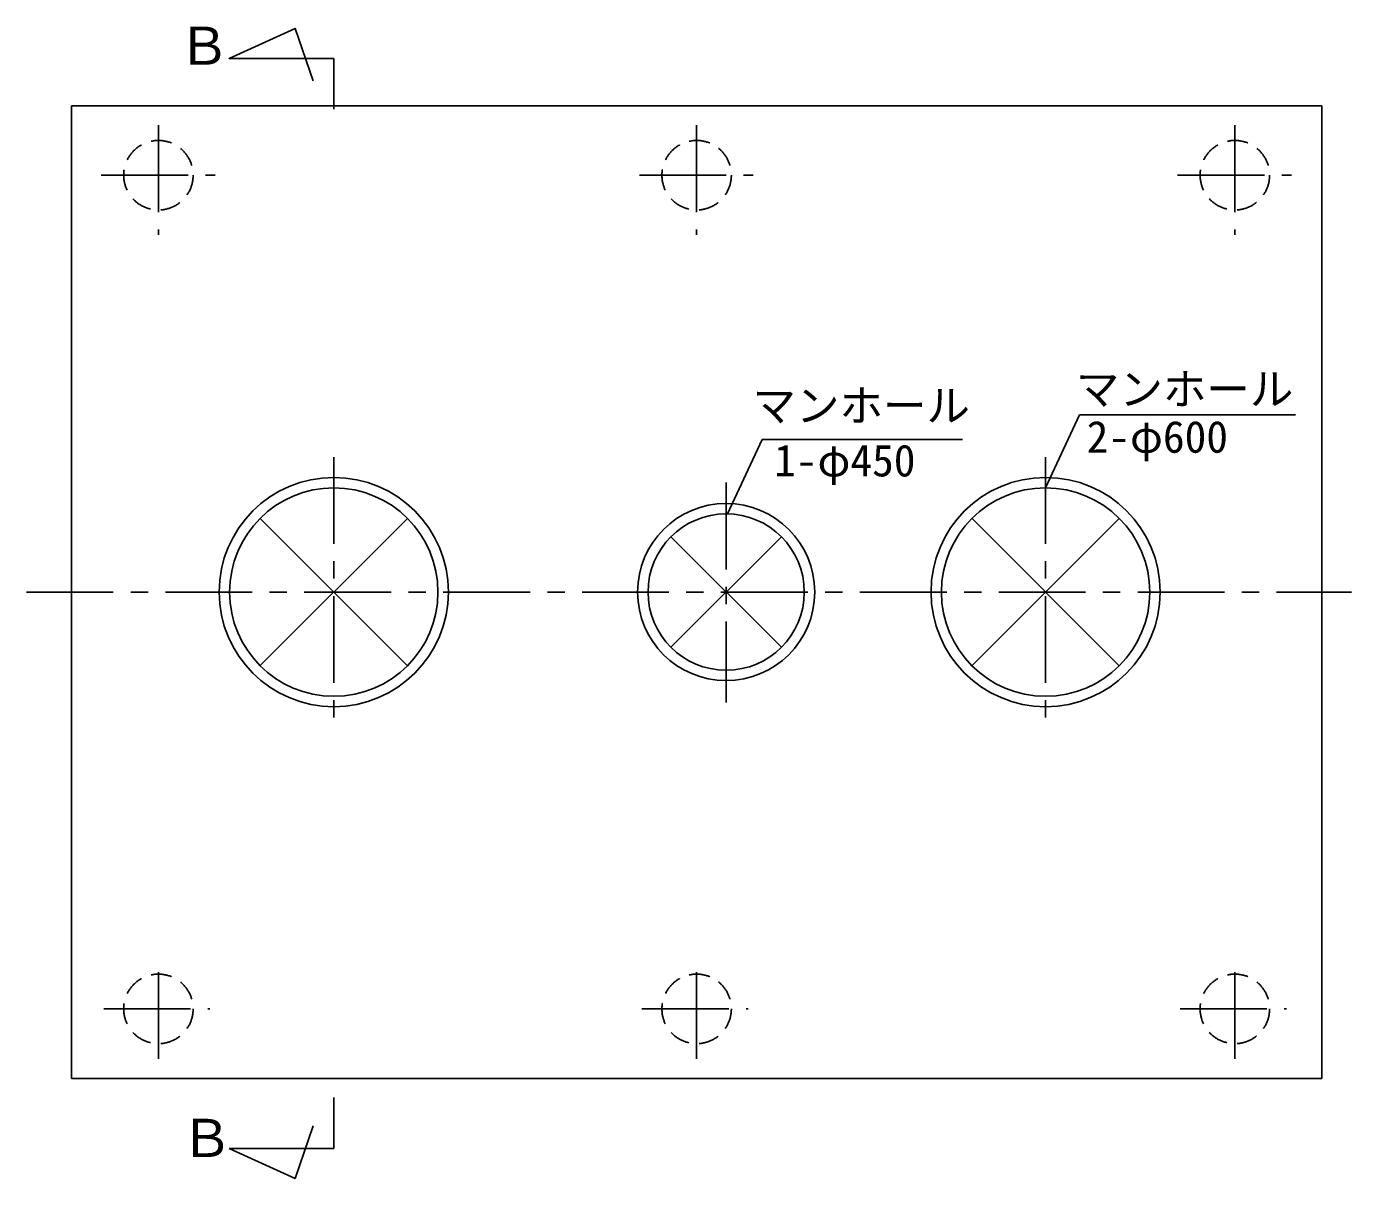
# Model space of a CAD drawing. Units: millimetres, scale not verified. Extents: x -14850 to 14850, y -10500 to 10500.
# Drawn here: x -9864 to -6048, y 4659 to 7975 of the extents above; entities that cross this region are included whole.
import ezdxf
from ezdxf.enums import TextEntityAlignment as Align

# ---------------------------------------------------------------- set-up
doc = ezdxf.new("R2010")
doc.units = ezdxf.units.MM
doc.header["$LTSCALE"] = 50
doc.linetypes.add('CHAIN1', pattern=[8, 5, -1, 1, -1])
doc.linetypes.add('DASHED1', pattern=[1.8, 1.2, -0.6])
doc.layers.add('0-0_機器', color=2, linetype='Continuous', lineweight=25)
doc.layers.add('0-1_空気管', color=3, linetype='Continuous', lineweight=25)
doc.styles.add('ＭＳ ゴシック', font='')
doc.styles.get('ＭＳ ゴシック').set_extended_font_data('MS Gothic')

msp = doc.modelspace()

# ---------------------------------------------------------------- linework, layer by layer
at = {"layer": '0-0_機器', "color": 3}
for p, q in [((-8978.96, 7737.18), (-8978.96, 7883.55)), ((-8978.96, 4891.96), (-8978.96, 4745.6)), ((-8978.96, 4745.6), (-9280.46, 4745.6))]:
    msp.add_line(p, q, dxfattribs=at)
at = {"layer": '0-0_機器'}
for p, q in [((-9733.96, 4947.36), (-9733.96, 7747.37)), ((-9733.96, 7747.37), (-6133.96, 7747.37)), ((-6133.96, 4947.36), (-6133.96, 7747.37)), ((-9733.96, 4947.36), (-6133.96, 4947.36))]:
    msp.add_line(p, q, dxfattribs=at)
at = {"layer": '0-0_機器', "linetype": 'CHAIN1'}
for p, q in [((-9483.96, 7691.32), (-9483.96, 7375.26)), ((-7933.96, 7691.32), (-7933.96, 7375.26)), ((-6383.96, 7691.32), (-6383.96, 7375.26)), ((-9648.71, 7547.37), (-9320.69, 7547.37)), ((-8098.71, 7547.37), (-7770.69, 7547.37)), ((-6548.71, 7547.37), (-6220.69, 7547.37)), ((-9483.96, 5003.41), (-9483.96, 5299.21)), ((-7933.96, 5003.41), (-7933.96, 5299.21)), ((-6383.96, 5003.41), (-6383.96, 5299.21)), ((-9641.51, 5147.37), (-9335.71, 5147.37)), ((-8091.51, 5147.37), (-7785.71, 5147.37)), ((-6541.51, 5147.37), (-6235.71, 5147.37))]:
    msp.add_line(p, q, dxfattribs=at)
at = {"layer": '0-0_機器', "color": 3}
for points in [[(-8978.96, 7883.55), (-9280.46, 7883.55), (-9090.13, 7970.06), (-9038.22, 7818.66)], [(-9280.46, 4745.6), (-9090.13, 4659.08), (-9038.22, 4810.48)]]:
    msp.add_lwpolyline(points, dxfattribs=at)
at = {"layer": '0-0_機器', "linetype": 'DASHED1'}
for centre in [(-9483.96, 7547.37), (-7933.96, 7547.37), (-6383.96, 7547.37), (-9483.96, 5147.37), (-7933.96, 5147.37), (-6383.96, 5147.37)]:
    msp.add_circle(centre, 100, dxfattribs=at)
at = {"layer": '0-1_空気管', "color": 4}
for p, q in [((-6928.96, 6647.37), (-6831.74, 6857.33)), ((-6831.74, 6857.33), (-6209.69, 6857.33)), ((-7844.97, 6572.33), (-7745.58, 6787)), ((-7745.58, 6787), (-7168.11, 6787))]:
    msp.add_line(p, q, dxfattribs=at)
at = {"layer": '0-1_空気管', "linetype": 'CHAIN1'}
for p, q in [((-8978.96, 6735.98), (-8978.96, 5956.41)), ((-6928.96, 6735.98), (-6928.96, 5956.41)), ((-7848.96, 6662.73), (-7848.96, 6029.66)), ((-9863.83, 6347.37), (-6048.08, 6347.37))]:
    msp.add_line(p, q, dxfattribs=at)
at = {"layer": '0-1_空気管'}
for p, q in [((-9190.85, 6135.48), (-8766.83, 6559.5)), ((-9190.75, 6559.15), (-8766.83, 6135.24)), ((-7140.85, 6135.48), (-6716.83, 6559.5)), ((-7140.75, 6559.15), (-6716.83, 6135.24)), ((-8008.06, 6506.46), (-7689.86, 6188.27)), ((-8008.06, 6188.27), (-7689.86, 6506.46))]:
    msp.add_line(p, q, dxfattribs=at)
for centre, radius in [((-8978.96, 6347.37), 330), ((-8978.96, 6347.37), 300), ((-6928.96, 6347.37), 330), ((-6928.96, 6347.37), 300), ((-7848.96, 6347.37), 255), ((-7848.96, 6347.37), 225)]:
    msp.add_circle(centre, radius, dxfattribs=at)

# ---------------------------------------------------------------- texts
at = {"layer": '0-0_機器', "color": 4, "style": 'ＭＳ ゴシック'}
for p in [(-9427.75, 7832.18), (-9419.9, 4687.76)]:
    msp.add_text('Ｂ', height=110, dxfattribs=at).set_placement(p, align=Align.BOTTOM_LEFT)
at = {"layer": '0-1_空気管', "color": 4, "style": 'ＭＳ ゴシック'}
for s, p in [('マンホール', (-6841.58, 6858.41)), ('マンホール', (-7772.97, 6810.85)), ('2-φ600', (-6810.88, 6720.9)), ('1-φ450', (-7710.88, 6652.64))]:
    msp.add_text(s, height=91.79, dxfattribs=at).set_placement(p, align=Align.BOTTOM_LEFT)

doc.saveas('drawing.dxf')
